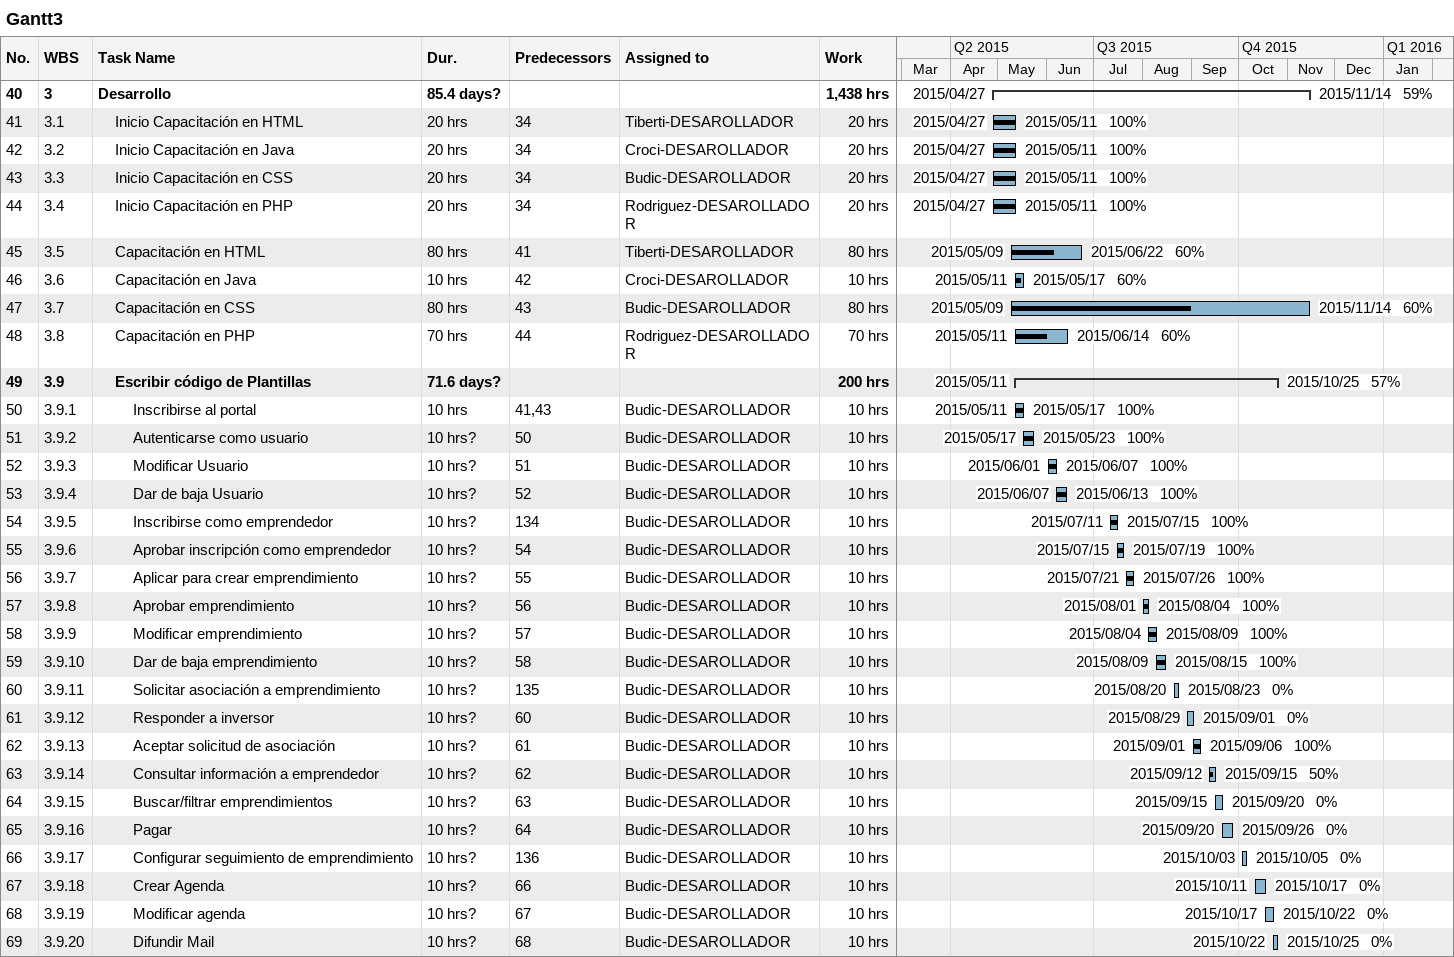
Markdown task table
Gantt3

| ID | WBS | Task | Duration | Start | Finish | Predecessors | Resources | % complete | Work (h) |
|---|---|---|---|---|---|---|---|---|---|
| 40 | 3 | **Desarrollo** | 85.4d? | 2015-04-27 | 2015-11-14 |  |  | 59 | 1438 |
| 41 | 3.1 | Inicio Capacitación en HTML | 20h | 2015-04-27 | 2015-05-11 | 34 | Tiberti-DESAROLLADOR | 100 | 20 |
| 42 | 3.2 | Inicio Capacitación en Java | 20h | 2015-04-27 | 2015-05-11 | 34 | Croci-DESAROLLADOR | 100 | 20 |
| 43 | 3.3 | Inicio Capacitación en CSS | 20h | 2015-04-27 | 2015-05-11 | 34 | Budic-DESAROLLADOR | 100 | 20 |
| 44 | 3.4 | Inicio Capacitación en PHP | 20h | 2015-04-27 | 2015-05-11 | 34 | Rodriguez-DESAROLLADOR | 100 | 20 |
| 45 | 3.5 | Capacitación en HTML | 80h | 2015-05-09 | 2015-06-22 | 41 | Tiberti-DESAROLLADOR | 60 | 80 |
| 46 | 3.6 | Capacitación en Java | 10h | 2015-05-11 | 2015-05-17 | 42 | Croci-DESAROLLADOR | 60 | 10 |
| 47 | 3.7 | Capacitación en CSS | 80h | 2015-05-09 | 2015-11-14 | 43 | Budic-DESAROLLADOR | 60 | 80 |
| 48 | 3.8 | Capacitación en PHP | 70h | 2015-05-11 | 2015-06-14 | 44 | Rodriguez-DESAROLLADOR | 60 | 70 |
| 49 | 3.9 | **Escribir código de Plantillas** | 71.6d? | 2015-05-11 | 2015-10-25 |  |  | 57 | 200 |
| 50 | 3.9.1 | Inscribirse al portal | 10h | 2015-05-11 | 2015-05-17 | 41, 43 | Budic-DESAROLLADOR | 100 | 10 |
| 51 | 3.9.2 | Autenticarse como usuario | 10h? | 2015-05-17 | 2015-05-23 | 50 | Budic-DESAROLLADOR | 100 | 10 |
| 52 | 3.9.3 | Modificar Usuario | 10h? | 2015-06-01 | 2015-06-07 | 51 | Budic-DESAROLLADOR | 100 | 10 |
| 53 | 3.9.4 | Dar de baja Usuario | 10h? | 2015-06-07 | 2015-06-13 | 52 | Budic-DESAROLLADOR | 100 | 10 |
| 54 | 3.9.5 | Inscribirse como emprendedor | 10h? | 2015-07-11 | 2015-07-15 | 134 | Budic-DESAROLLADOR | 100 | 10 |
| 55 | 3.9.6 | Aprobar inscripción como emprendedor | 10h? | 2015-07-15 | 2015-07-19 | 54 | Budic-DESAROLLADOR | 100 | 10 |
| 56 | 3.9.7 | Aplicar para crear emprendimiento | 10h? | 2015-07-21 | 2015-07-26 | 55 | Budic-DESAROLLADOR | 100 | 10 |
| 57 | 3.9.8 | Aprobar emprendimiento | 10h? | 2015-08-01 | 2015-08-04 | 56 | Budic-DESAROLLADOR | 100 | 10 |
| 58 | 3.9.9 | Modificar emprendimiento | 10h? | 2015-08-04 | 2015-08-09 | 57 | Budic-DESAROLLADOR | 100 | 10 |
| 59 | 3.9.10 | Dar de baja emprendimiento | 10h? | 2015-08-09 | 2015-08-15 | 58 | Budic-DESAROLLADOR | 100 | 10 |
| 60 | 3.9.11 | Solicitar asociación a emprendimiento | 10h? | 2015-08-20 | 2015-08-23 | 135 | Budic-DESAROLLADOR | 0 | 10 |
| 61 | 3.9.12 | Responder a inversor | 10h? | 2015-08-29 | 2015-09-01 | 60 | Budic-DESAROLLADOR | 0 | 10 |
| 62 | 3.9.13 | Aceptar solicitud de asociación | 10h? | 2015-09-01 | 2015-09-06 | 61 | Budic-DESAROLLADOR | 100 | 10 |
| 63 | 3.9.14 | Consultar información a emprendedor | 10h? | 2015-09-12 | 2015-09-15 | 62 | Budic-DESAROLLADOR | 50 | 10 |
| 64 | 3.9.15 | Buscar/filtrar emprendimientos | 10h? | 2015-09-15 | 2015-09-20 | 63 | Budic-DESAROLLADOR | 0 | 10 |
| 65 | 3.9.16 | Pagar | 10h? | 2015-09-20 | 2015-09-26 | 64 | Budic-DESAROLLADOR | 0 | 10 |
| 66 | 3.9.17 | Configurar seguimiento de emprendimiento | 10h? | 2015-10-03 | 2015-10-05 | 136 | Budic-DESAROLLADOR | 0 | 10 |
| 67 | 3.9.18 | Crear Agenda | 10h? | 2015-10-11 | 2015-10-17 | 66 | Budic-DESAROLLADOR | 0 | 10 |
| 68 | 3.9.19 | Modificar agenda | 10h? | 2015-10-17 | 2015-10-22 | 67 | Budic-DESAROLLADOR | 0 | 10 |
| 69 | 3.9.20 | Difundir Mail | 10h? | 2015-10-22 | 2015-10-25 | 68 | Budic-DESAROLLADOR | 0 | 10 |
